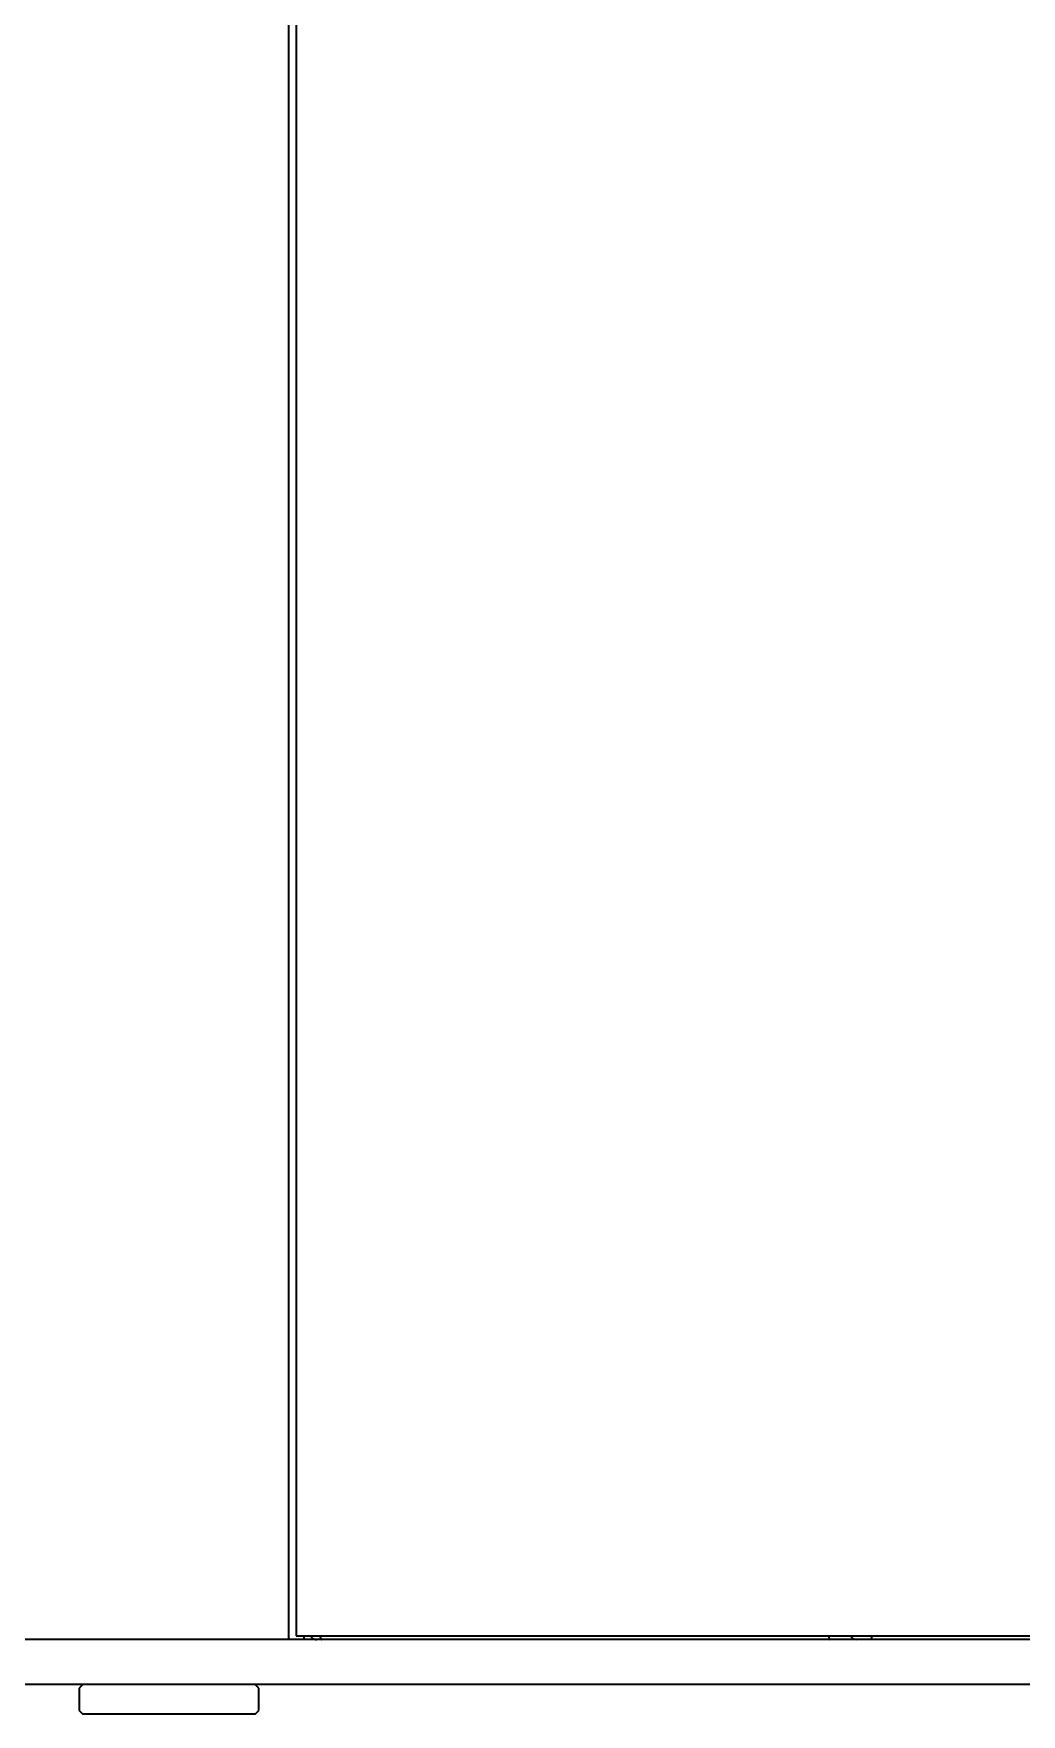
# Model space of a CAD drawing. Extents: x 6336 to 10269, y -393 to 3036.
# Drawn here: x 8552 to 8618, y 1395.8 to 1508 of the extents above; entities that cross this region are included whole.
import ezdxf

# ---------------------------------------------------------------- set-up
doc = ezdxf.new("R2010")
doc.units = 0
doc.header["$LTSCALE"] = 5
doc.layers.add('1', color=7, linetype='CONTINUOUS', true_color=0xffffff)

msp = doc.modelspace()

# ---------------------------------------------------------------- linework, layer by layer
at = {"layer": '1', "color": 7, "linetype": 'Continuous', "lineweight": 35}
for p, q in [((8569.07, 1400.78), (8569.07, 1917.28)), ((8569.57, 1917.03), (8569.57, 1401.03)), ((9175.07, 1400.78), (8431.07, 1400.78)), ((8569.57, 1401.03), (9036.57, 1401.03)), ((8570.07, 1401.03), (8570.07, 1400.78)), ((8608.02, 1400.78), (8608.02, 1401.03)), ((9175.07, 1397.78), (8431.07, 1397.78)), ((8555.32, 1397.78), (8555.07, 1397.53)), ((8555.07, 1397.53), (8555.07, 1396.03)), ((8567.07, 1397.53), (8566.82, 1397.78)), ((8567.07, 1396.03), (8567.07, 1397.53)), ((8555.07, 1396.03), (8555.32, 1395.78)), ((8566.82, 1395.78), (8555.32, 1395.78)), ((8566.82, 1395.78), (8567.07, 1396.03))]:
    msp.add_line(p, q, dxfattribs=at)
msp.add_arc((8607.02, 1401.28), 0.5, 209.9999, 270, dxfattribs=at)
msp.add_ellipse((8605.25, 1401.28), major_axis=(0, 0.5), ratio=0.292372, start_param=2.094408, end_param=3.141593, dxfattribs=at)
for points, weights in [([(8570.54, 1401), (8570.63, 1400.85), (8570.78, 1400.78), (8570.95, 1400.78)], [0.864998557466, 0.833792193548, 0.878792674393, 1]), ([(8571.16, 1401), (8571.19, 1400.85), (8571.24, 1400.78), (8571.29, 1400.78)], [0.86458574677, 0.833530874583, 0.878668958993, 1])]:
    msp.add_rational_spline(points, weights, degree=3, dxfattribs=at)

doc.saveas('drawing.dxf')
